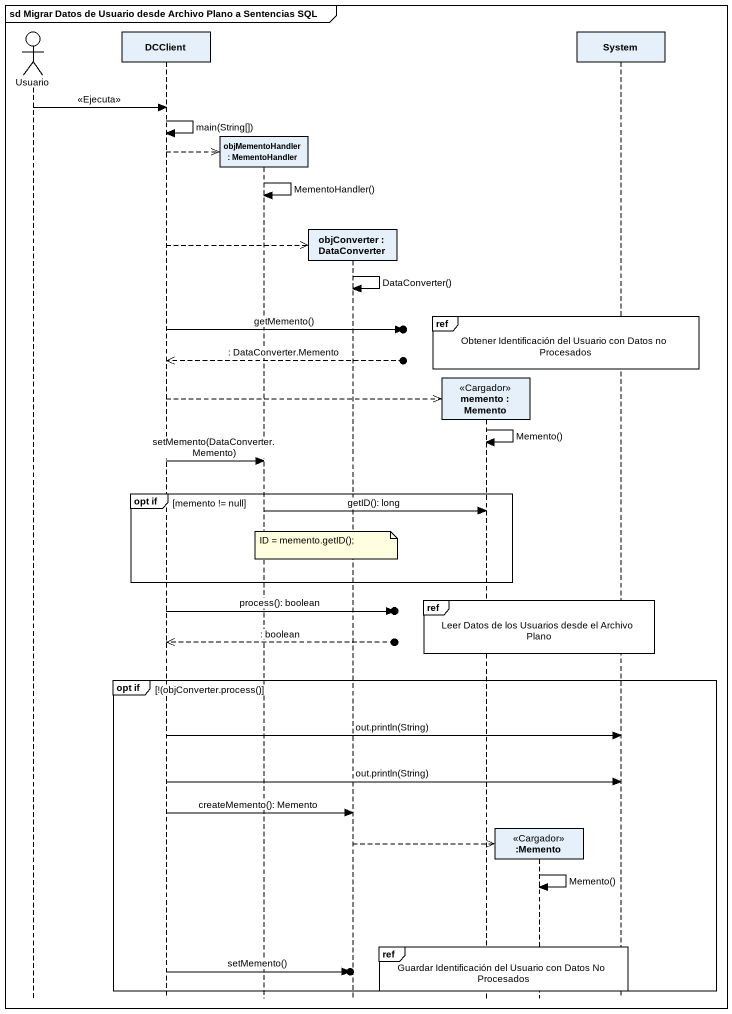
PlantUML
@startuml
mainframe sd Migrar Datos de Usuario desde Archivo Plano a Sentencias SQL
hide footbox
actor Usuario
participant DCClient
participant "objMementoHandler : MementoHandler" as objMementoHandler
participant "objConverter : DataConverter" as objConverter
participant "memento : Memento" as memento <<Cargador>>
participant ":Memento" as Memento <<Cargador>>
participant System

Usuario -> DCClient : <<Ejecuta>>
DCClient -> DCClient : main(String[])
DCClient -->> objMementoHandler **
objMementoHandler -> objMementoHandler : MementoHandler()
DCClient -->> objConverter **
objConverter -> objConverter : DataConverter()
ref over memento, Memento, System : Obtener Identificación del Usuario con Datos no Procesados
DCClient ->o] : getMemento()
DCClient <<--o] : : DataConverter.Memento
DCClient -->> memento **
memento -> memento : Memento()
DCClient -> objMementoHandler : setMemento(DataConverter.Memento)
group opt if [memento != null]
  objMementoHandler -> memento : getID(): long
  note over objConverter : ID = memento.getID();
end
ref over memento, Memento, System : Leer Datos de los Usuarios desde el Archivo Plano
DCClient ->o] : process(): boolean
DCClient <<--o] : : boolean
group opt if [!(objConverter.process()]
  DCClient -> System : out.println(String)
  DCClient -> System : out.println(String)
  DCClient -> objConverter : createMemento(): Memento
  objConverter -->> Memento **
  Memento -> Memento : Memento()
  ref over memento, Memento, System : Guardar Identificación del Usuario con Datos No Procesados
  DCClient ->o] : setMemento()
end
@enduml
